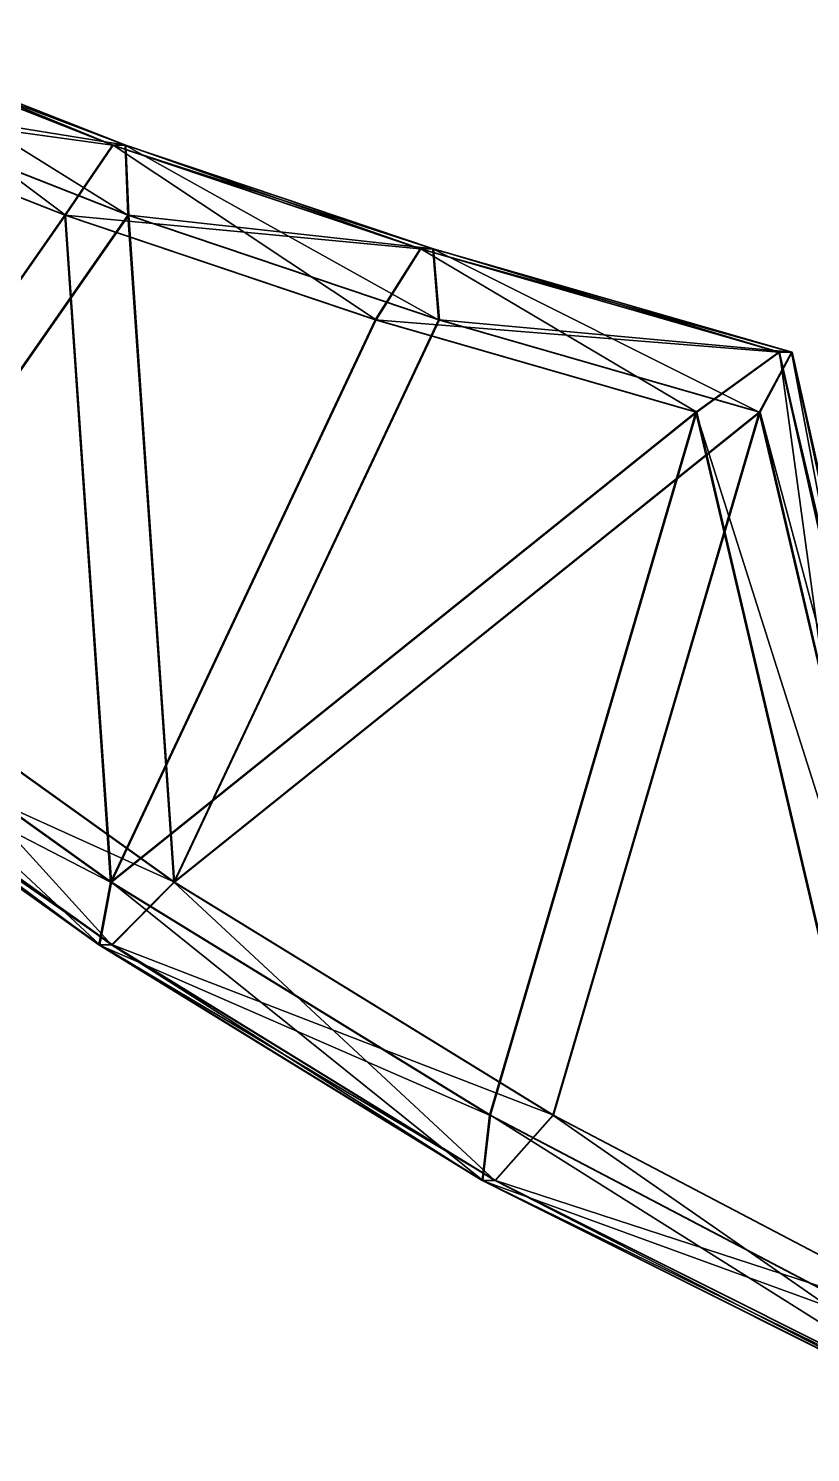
# Model space of a CAD drawing. Header units: metres. Extents: x -3.29 to 3.29, y -2.55 to 0.9.
# Drawn here: x -1.465 to -0.62, y -1.583 to -0.043 of the extents above; entities that cross this region are included whole.
import ezdxf

# ---------------------------------------------------------------- set-up
doc = ezdxf.new("R2010")
doc.units = ezdxf.units.M

msp = doc.modelspace()

# ---------------------------------------------------------------- linework, layer by layer
at = {"layer": 'Wing1'}
for points in [[(-1.7512, -0.1174, -0.507), (-1.6959, -0.0431, -0.572), (-1.3746, -0.1694, -0.455)], [(-1.6959, -0.0431, -0.572), (-1.3609, -0.1694, -0.4926), (-1.3746, -0.1694, -0.455)], [(-1.6959, -0.0431, -0.572), (-1.6823, -0.0431, -0.6096), (-1.3609, -0.1694, -0.4926)], [(-1.6823, -0.0431, -0.6096), (-1.6828, -0.1174, -0.6949), (-1.3579, -0.2451, -0.5767)], [(-1.6823, -0.0431, -0.6096), (-1.3579, -0.2451, -0.5767), (-1.3609, -0.1694, -0.4926)], [(-1.7512, -0.1174, -0.507), (-1.3746, -0.1694, -0.455), (-1.4263, -0.2451, -0.3887)], [(-1.4263, -0.2451, -0.3887), (-1.7455, -0.7021, -0.5049), (-1.7512, -0.1174, -0.507)], [(-1.6771, -0.7021, -0.6928), (-1.3579, -0.2451, -0.5767), (-1.6828, -0.1174, -0.6949)], [(-1.4263, -0.2451, -0.3887), (-1.3746, -0.1694, -0.455), (-1.042, -0.2814, -0.334)], [(-1.3746, -0.1694, -0.455), (-1.0283, -0.2814, -0.3715), (-1.042, -0.2814, -0.334)], [(-1.3746, -0.1694, -0.455), (-1.3609, -0.1694, -0.4926), (-1.0283, -0.2814, -0.3715)], [(-1.3609, -0.1694, -0.4926), (-1.0221, -0.3581, -0.4544), (-1.0283, -0.2814, -0.3715)], [(-1.3609, -0.1694, -0.4926), (-1.3579, -0.2451, -0.5767), (-1.0221, -0.3581, -0.4544)], [(-1.3768, -0.9658, -0.3707), (-1.7455, -0.7021, -0.5049), (-1.4263, -0.2451, -0.3887)], [(-1.3084, -0.9658, -0.5586), (-1.3579, -0.2451, -0.5767), (-1.6771, -0.7021, -0.6928)], [(-1.4263, -0.2451, -0.3887), (-1.042, -0.2814, -0.334), (-1.0905, -0.3581, -0.2665)], [(-1.3768, -0.9658, -0.3707), (-1.4263, -0.2451, -0.3887), (-1.0905, -0.3581, -0.2665)], [(-1.3579, -0.2451, -0.5767), (-1.3084, -0.9658, -0.5586), (-1.0221, -0.3581, -0.4544)], [(-1.0905, -0.3581, -0.2665), (-1.042, -0.2814, -0.334), (-0.654, -0.393, -0.1928)], [(-1.042, -0.2814, -0.334), (-0.6403, -0.393, -0.2303), (-0.654, -0.393, -0.1928)], [(-1.042, -0.2814, -0.334), (-1.0283, -0.2814, -0.3715), (-0.6403, -0.393, -0.2303)], [(-1.0283, -0.2814, -0.3715), (-0.6752, -0.458, -0.3282), (-0.6403, -0.393, -0.2303)], [(-1.0283, -0.2814, -0.3715), (-1.0221, -0.3581, -0.4544), (-0.6752, -0.458, -0.3282)], [(-1.3768, -0.9658, -0.3707), (-1.0905, -0.3581, -0.2665), (-0.7436, -0.458, -0.1402)], [(-1.3084, -0.9658, -0.5586), (-0.6752, -0.458, -0.3282), (-1.0221, -0.3581, -0.4544)], [(-1.0905, -0.3581, -0.2665), (-0.654, -0.393, -0.1928), (-0.7436, -0.458, -0.1402)], [(-0.7436, -0.458, -0.1402), (-0.654, -0.393, -0.1928), (-0.3869, -1.5825, -0.0955)], [(-0.6403, -0.393, -0.2303), (-0.6752, -0.458, -0.3282), (-0.4403, -1.458, -0.2427)], [(-0.654, -0.393, -0.1928), (-0.3732, -1.5825, -0.1331), (-0.3869, -1.5825, -0.0955)], [(-0.654, -0.393, -0.1928), (-0.6403, -0.393, -0.2303), (-0.3732, -1.5825, -0.1331)], [(-0.6403, -0.393, -0.2303), (-0.4403, -1.458, -0.2427), (-0.3732, -1.5825, -0.1331)], [(-0.9668, -1.2178, -0.2215), (-1.3768, -0.9658, -0.3707), (-0.7436, -0.458, -0.1402)], [(-0.6752, -0.458, -0.3282), (-1.3084, -0.9658, -0.5586), (-0.8984, -1.2178, -0.4094)], [(-0.5087, -1.458, -0.0547), (-0.9668, -1.2178, -0.2215), (-0.7436, -0.458, -0.1402)], [(-0.8984, -1.2178, -0.4094), (-0.4403, -1.458, -0.2427), (-0.6752, -0.458, -0.3282)], [(-0.7436, -0.458, -0.1402), (-0.3869, -1.5825, -0.0955), (-0.5087, -1.458, -0.0547)], [(-1.3768, -0.9658, -0.3707), (-1.7621, -0.767, -0.5961), (-1.7455, -0.7021, -0.5049)], [(-1.3756, -1.0337, -0.4979), (-1.6771, -0.7021, -0.6928), (-1.7484, -0.767, -0.6337)], [(-1.3756, -1.0337, -0.4979), (-1.3084, -0.9658, -0.5586), (-1.6771, -0.7021, -0.6928)], [(-1.3768, -0.9658, -0.3707), (-1.3892, -1.0337, -0.4604), (-1.7621, -0.767, -0.5961)], [(-1.3892, -1.0337, -0.4604), (-1.7484, -0.767, -0.6337), (-1.7621, -0.767, -0.5961)], [(-1.3892, -1.0337, -0.4604), (-1.3756, -1.0337, -0.4979), (-1.7484, -0.767, -0.6337)], [(-0.9668, -1.2178, -0.2215), (-1.3892, -1.0337, -0.4604), (-1.3768, -0.9658, -0.3707)], [(-0.9612, -1.2884, -0.3471), (-1.3084, -0.9658, -0.5586), (-1.3756, -1.0337, -0.4979)], [(-0.9612, -1.2884, -0.3471), (-0.8984, -1.2178, -0.4094), (-1.3084, -0.9658, -0.5586)], [(-0.9668, -1.2178, -0.2215), (-0.9749, -1.2884, -0.3096), (-1.3892, -1.0337, -0.4604)], [(-0.9749, -1.2884, -0.3096), (-1.3756, -1.0337, -0.4979), (-1.3892, -1.0337, -0.4604)], [(-0.9749, -1.2884, -0.3096), (-0.9612, -1.2884, -0.3471), (-1.3756, -1.0337, -0.4979)], [(-0.5087, -1.458, -0.0547), (-0.9749, -1.2884, -0.3096), (-0.9668, -1.2178, -0.2215)], [(-0.3732, -1.5825, -0.1331), (-0.8984, -1.2178, -0.4094), (-0.9612, -1.2884, -0.3471)], [(-0.3732, -1.5825, -0.1331), (-0.4403, -1.458, -0.2427), (-0.8984, -1.2178, -0.4094)], [(-0.5087, -1.458, -0.0547), (-0.3869, -1.5825, -0.0955), (-0.9749, -1.2884, -0.3096)], [(-0.3869, -1.5825, -0.0955), (-0.9612, -1.2884, -0.3471), (-0.9749, -1.2884, -0.3096)], [(-0.3869, -1.5825, -0.0955), (-0.3732, -1.5825, -0.1331), (-0.9612, -1.2884, -0.3471)]]:
    msp.add_3dface(points, dxfattribs=at)
at = {"layer": 'Wing2'}
for points in [[(-1.695, -0.0431, 0.5746), (-1.7503, -0.1174, 0.5096), (-1.4254, -0.2451, 0.3913)], [(-1.6813, -0.0431, 0.6122), (-1.695, -0.0431, 0.5746), (-1.3737, -0.1694, 0.4576)], [(-1.695, -0.0431, 0.5746), (-1.4254, -0.2451, 0.3913), (-1.3737, -0.1694, 0.4576)], [(-1.6818, -0.1174, 0.6975), (-1.6813, -0.0431, 0.6122), (-1.36, -0.1694, 0.4952)], [(-1.6813, -0.0431, 0.6122), (-1.3737, -0.1694, 0.4576), (-1.36, -0.1694, 0.4952)], [(-1.7445, -0.7021, 0.5075), (-1.4254, -0.2451, 0.3913), (-1.7503, -0.1174, 0.5096)], [(-1.6818, -0.1174, 0.6975), (-1.36, -0.1694, 0.4952), (-1.357, -0.2451, 0.5793)], [(-1.357, -0.2451, 0.5793), (-1.6761, -0.7021, 0.6954), (-1.6818, -0.1174, 0.6975)], [(-1.3737, -0.1694, 0.4576), (-1.4254, -0.2451, 0.3913), (-1.0895, -0.3581, 0.2691)], [(-1.36, -0.1694, 0.4952), (-1.3737, -0.1694, 0.4576), (-1.041, -0.2814, 0.3366)], [(-1.3737, -0.1694, 0.4576), (-1.0895, -0.3581, 0.2691), (-1.041, -0.2814, 0.3366)], [(-1.357, -0.2451, 0.5793), (-1.36, -0.1694, 0.4952), (-1.0273, -0.2814, 0.3742)], [(-1.36, -0.1694, 0.4952), (-1.041, -0.2814, 0.3366), (-1.0273, -0.2814, 0.3742)], [(-1.3758, -0.9658, 0.3733), (-1.4254, -0.2451, 0.3913), (-1.7445, -0.7021, 0.5075)], [(-1.3074, -0.9658, 0.5612), (-1.6761, -0.7021, 0.6954), (-1.357, -0.2451, 0.5793)], [(-1.4254, -0.2451, 0.3913), (-1.3758, -0.9658, 0.3733), (-1.0895, -0.3581, 0.2691)], [(-1.357, -0.2451, 0.5793), (-1.0273, -0.2814, 0.3742), (-1.0211, -0.3581, 0.457)], [(-1.3074, -0.9658, 0.5612), (-1.357, -0.2451, 0.5793), (-1.0211, -0.3581, 0.457)], [(-1.041, -0.2814, 0.3366), (-1.0895, -0.3581, 0.2691), (-0.7427, -0.458, 0.1428)], [(-1.0273, -0.2814, 0.3742), (-1.041, -0.2814, 0.3366), (-0.6531, -0.393, 0.1954)], [(-1.041, -0.2814, 0.3366), (-0.7427, -0.458, 0.1428), (-0.6531, -0.393, 0.1954)], [(-1.0211, -0.3581, 0.457), (-1.0273, -0.2814, 0.3742), (-0.6394, -0.393, 0.233)], [(-1.0273, -0.2814, 0.3742), (-0.6531, -0.393, 0.1954), (-0.6394, -0.393, 0.233)], [(-1.3758, -0.9658, 0.3733), (-0.7427, -0.458, 0.1428), (-1.0895, -0.3581, 0.2691)], [(-1.3074, -0.9658, 0.5612), (-1.0211, -0.3581, 0.457), (-0.6742, -0.458, 0.3308)], [(-1.0211, -0.3581, 0.457), (-0.6394, -0.393, 0.233), (-0.6742, -0.458, 0.3308)], [(-0.6531, -0.393, 0.1954), (-0.7427, -0.458, 0.1428), (-0.5077, -1.458, 0.0573)], [(-0.6742, -0.458, 0.3308), (-0.6394, -0.393, 0.233), (-0.3723, -1.5825, 0.1357)], [(-0.6394, -0.393, 0.233), (-0.6531, -0.393, 0.1954), (-0.3859, -1.5825, 0.0981)], [(-0.6531, -0.393, 0.1954), (-0.5077, -1.458, 0.0573), (-0.3859, -1.5825, 0.0981)], [(-0.6394, -0.393, 0.233), (-0.3859, -1.5825, 0.0981), (-0.3723, -1.5825, 0.1357)], [(-0.7427, -0.458, 0.1428), (-1.3758, -0.9658, 0.3733), (-0.9659, -1.2178, 0.2241)], [(-0.8975, -1.2178, 0.412), (-1.3074, -0.9658, 0.5612), (-0.6742, -0.458, 0.3308)], [(-0.9659, -1.2178, 0.2241), (-0.5077, -1.458, 0.0573), (-0.7427, -0.458, 0.1428)], [(-0.4393, -1.458, 0.2453), (-0.8975, -1.2178, 0.412), (-0.6742, -0.458, 0.3308)], [(-0.6742, -0.458, 0.3308), (-0.3723, -1.5825, 0.1357), (-0.4393, -1.458, 0.2453)], [(-1.3883, -1.0337, 0.463), (-1.7445, -0.7021, 0.5075), (-1.7612, -0.767, 0.5987)], [(-1.3074, -0.9658, 0.5612), (-1.7475, -0.767, 0.6363), (-1.6761, -0.7021, 0.6954)], [(-1.3883, -1.0337, 0.463), (-1.3758, -0.9658, 0.3733), (-1.7445, -0.7021, 0.5075)], [(-1.3746, -1.0337, 0.5006), (-1.7612, -0.767, 0.5987), (-1.7475, -0.767, 0.6363)], [(-1.3746, -1.0337, 0.5006), (-1.3883, -1.0337, 0.463), (-1.7612, -0.767, 0.5987)], [(-1.3074, -0.9658, 0.5612), (-1.3746, -1.0337, 0.5006), (-1.7475, -0.767, 0.6363)], [(-0.974, -1.2884, 0.3122), (-1.3758, -0.9658, 0.3733), (-1.3883, -1.0337, 0.463)], [(-0.974, -1.2884, 0.3122), (-0.9659, -1.2178, 0.2241), (-1.3758, -0.9658, 0.3733)], [(-0.8975, -1.2178, 0.412), (-1.3746, -1.0337, 0.5006), (-1.3074, -0.9658, 0.5612)], [(-0.9603, -1.2884, 0.3498), (-1.3883, -1.0337, 0.463), (-1.3746, -1.0337, 0.5006)], [(-0.9603, -1.2884, 0.3498), (-0.974, -1.2884, 0.3122), (-1.3883, -1.0337, 0.463)], [(-0.8975, -1.2178, 0.412), (-0.9603, -1.2884, 0.3498), (-1.3746, -1.0337, 0.5006)], [(-0.3859, -1.5825, 0.0981), (-0.9659, -1.2178, 0.2241), (-0.974, -1.2884, 0.3122)], [(-0.3859, -1.5825, 0.0981), (-0.5077, -1.458, 0.0573), (-0.9659, -1.2178, 0.2241)], [(-0.4393, -1.458, 0.2453), (-0.9603, -1.2884, 0.3498), (-0.8975, -1.2178, 0.412)], [(-0.3723, -1.5825, 0.1357), (-0.974, -1.2884, 0.3122), (-0.9603, -1.2884, 0.3498)], [(-0.3723, -1.5825, 0.1357), (-0.3859, -1.5825, 0.0981), (-0.974, -1.2884, 0.3122)], [(-0.4393, -1.458, 0.2453), (-0.3723, -1.5825, 0.1357), (-0.9603, -1.2884, 0.3498)]]:
    msp.add_3dface(points, dxfattribs=at)

doc.saveas('drawing.dxf')
